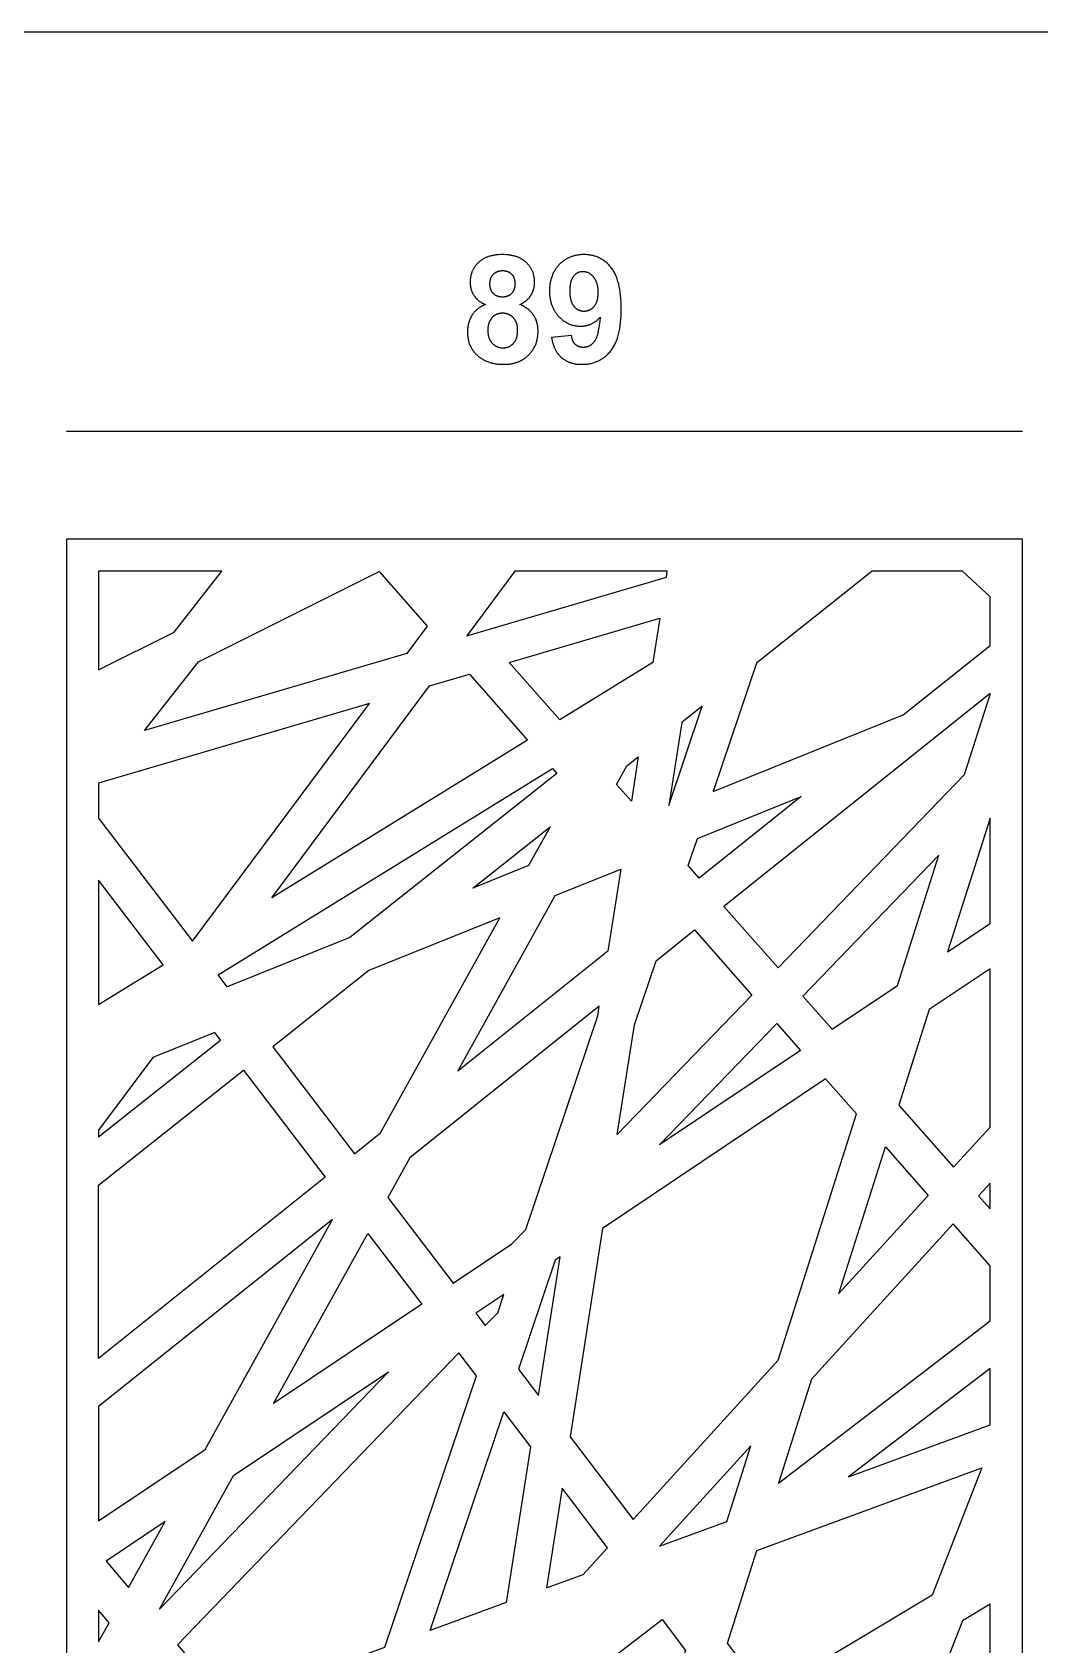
# Model space of a CAD drawing. Extents: x 1690 to 4866, y -39 to 2587.
# Drawn here: x 3246 to 4184, y 1087 to 2587 of the extents above; entities that cross this region are included whole.
import ezdxf

# ---------------------------------------------------------------- set-up
doc = ezdxf.new("R2010")
doc.units = 0
doc.layers.add('LAYER_1', color=1, linetype='CONTINUOUS')

msp = doc.modelspace()

# ---------------------------------------------------------------- linework, layer by layer
at = {"layer": 'LAYER_1'}
msp.add_line((4168, 2215.6), (3278, 2215.6), dxfattribs=at)
for points in [[(1690, -39.4), (4866.3, -39.4), (4866.3, 2587.2), (1690, 2587.2)], [(3668.1, 2333.9), (3667, 2333.4), (3666, 2332.9), (3665, 2332.4), (3664.5, 2332.1), (3664, 2331.9), (3663.5, 2331.6), (3663.1, 2331.3), (3662.6, 2331), (3662.2, 2330.7), (3661.8, 2330.4), (3661.4, 2330.1), (3661, 2329.8), (3660.6, 2329.4), (3660.2, 2329.1), (3659.8, 2328.8), (3659.4, 2328.4), (3659, 2328.1), (3658.7, 2327.7), (3658.3, 2327.4), (3658, 2327), (3657.7, 2326.6), (3657.4, 2326.2), (3657, 2325.9), (3656.7, 2325.5), (3656.4, 2325.1), (3656.2, 2324.7), (3655.9, 2324.3), (3655.6, 2323.8), (3655.4, 2323.4), (3654.9, 2322.6), (3654.4, 2321.7), (3654, 2320.8), (3653.6, 2319.9), (3653.2, 2319), (3652.9, 2318.1), (3652.6, 2317.2), (3652.3, 2316.3), (3652.1, 2315.4), (3651.9, 2314.4), (3651.7, 2313.5), (3651.6, 2312.5), (3651.5, 2311.5), (3651.4, 2310.5), (3651.4, 2309.5), (3651.3, 2308.5), (3651.4, 2307.6), (3651.4, 2306.7), (3651.4, 2305.8), (3651.5, 2304.9), (3651.6, 2304.1), (3651.7, 2303.2), (3651.9, 2302.4), (3652, 2301.5), (3652.2, 2300.7), (3652.4, 2299.9), (3652.6, 2299.1), (3652.8, 2298.3), (3653.1, 2297.6), (3653.4, 2296.8), (3653.7, 2296.1), (3654, 2295.3), (3654.4, 2294.6), (3654.7, 2293.9), (3655.1, 2293.2), (3655.5, 2292.5), (3656, 2291.9), (3656.4, 2291.2), (3656.9, 2290.6), (3657.4, 2289.9), (3657.9, 2289.3), (3658.4, 2288.7), (3659, 2288.1), (3659.5, 2287.5), (3660.1, 2287), (3660.8, 2286.4), (3661.4, 2285.9), (3662.1, 2285.3), (3662.6, 2284.9), (3663.2, 2284.5), (3663.8, 2284), (3664.4, 2283.6), (3665, 2283.3), (3665.6, 2282.9), (3666.2, 2282.5), (3666.9, 2282.2), (3667.5, 2281.9), (3668.2, 2281.5), (3668.8, 2281.2), (3669.5, 2281), (3670.2, 2280.7), (3670.9, 2280.4), (3671.6, 2280.2), (3672.3, 2279.9), (3673, 2279.7), (3673.7, 2279.5), (3674.4, 2279.3), (3675.2, 2279.2), (3675.9, 2279), (3676.7, 2278.9), (3677.5, 2278.7), (3678.2, 2278.6), (3679, 2278.5), (3679.8, 2278.4), (3680.6, 2278.3), (3681.4, 2278.3), (3683.1, 2278.2), (3684.8, 2278.2), (3685.7, 2278.2), (3686.6, 2278.2), (3687.5, 2278.2), (3688.3, 2278.3), (3689.2, 2278.4), (3690.1, 2278.5), (3690.9, 2278.6), (3691.7, 2278.7), (3692.6, 2278.8), (3693.4, 2279), (3694.2, 2279.2), (3694.9, 2279.4), (3695.7, 2279.6), (3696.5, 2279.8), (3697.2, 2280.1), (3698, 2280.3), (3698.7, 2280.6), (3699.4, 2280.9), (3700.1, 2281.2), (3700.8, 2281.5), (3701.5, 2281.9), (3702.2, 2282.3), (3702.8, 2282.6), (3703.5, 2283), (3704.1, 2283.4), (3704.7, 2283.9), (3705.4, 2284.3), (3706, 2284.8), (3706.6, 2285.3), (3707.1, 2285.8), (3707.7, 2286.3), (3708.3, 2286.8), (3708.8, 2287.4), (3709.3, 2287.9), (3709.8, 2288.5), (3710.3, 2289.1), (3710.8, 2289.7), (3711.3, 2290.3), (3711.7, 2290.9), (3712.1, 2291.5), (3712.5, 2292.1), (3712.9, 2292.7), (3713.3, 2293.4), (3713.6, 2294), (3714, 2294.7), (3714.3, 2295.4), (3714.6, 2296.1), (3714.9, 2296.8), (3715.2, 2297.5), (3715.4, 2298.2), (3715.6, 2298.9), (3715.9, 2299.7), (3716.1, 2300.4), (3716.2, 2301.2), (3716.4, 2302), (3716.5, 2302.7), (3716.7, 2303.5), (3716.8, 2304.3), (3716.9, 2305.1), (3717, 2306), (3717, 2306.8), (3717.1, 2307.6), (3717.1, 2308.5), (3717.1, 2309.3), (3717.1, 2310.4), (3717, 2311.4), (3716.9, 2312.4), (3716.9, 2312.9), (3716.8, 2313.4), (3716.8, 2313.9), (3716.7, 2314.4), (3716.6, 2314.9), (3716.5, 2315.3), (3716.4, 2315.8), (3716.3, 2316.3), (3716.1, 2316.8), (3716, 2317.2), (3715.9, 2317.7), (3715.7, 2318.1), (3715.6, 2318.6), (3715.4, 2319), (3715.2, 2319.5), (3715.1, 2319.9), (3714.9, 2320.4), (3714.7, 2320.8), (3714.5, 2321.2), (3714.2, 2321.7), (3714, 2322.1), (3713.8, 2322.5), (3713.5, 2322.9), (3713.3, 2323.3), (3713, 2323.7), (3712.8, 2324.1), (3712.5, 2324.5), (3712.2, 2324.9), (3711.9, 2325.3), (3711.6, 2325.7), (3711.3, 2326.1), (3711, 2326.4), (3710.7, 2326.8), (3710.4, 2327.1), (3710, 2327.5), (3709.7, 2327.8), (3709.3, 2328.2), (3709, 2328.5), (3708.6, 2328.8), (3708.2, 2329.2), (3707.8, 2329.5), (3707.4, 2329.8), (3707, 2330.1), (3706.6, 2330.4), (3706.2, 2330.7), (3705.8, 2330.9), (3705.4, 2331.2), (3704.9, 2331.5), (3704.5, 2331.8), (3704, 2332), (3703.1, 2332.5), (3702.1, 2333), (3701.1, 2333.5), (3700.1, 2333.9), (3700.9, 2334.3), (3701.7, 2334.6), (3702.5, 2335.1), (3703.2, 2335.5), (3703.9, 2335.9), (3704.3, 2336.2), (3704.6, 2336.4), (3705, 2336.6), (3705.3, 2336.9), (3705.6, 2337.1), (3705.9, 2337.4), (3706.2, 2337.7), (3706.6, 2337.9), (3706.9, 2338.2), (3707.2, 2338.5), (3707.4, 2338.7), (3707.7, 2339), (3708, 2339.3), (3708.3, 2339.6), (3708.6, 2339.9), (3708.8, 2340.2), (3709.1, 2340.5), (3709.3, 2340.9), (3709.6, 2341.2), (3709.8, 2341.5), (3710.1, 2341.8), (3710.3, 2342.2), (3710.5, 2342.5), (3710.7, 2342.9), (3710.9, 2343.2), (3711.1, 2343.6), (3711.3, 2343.9), (3711.5, 2344.3), (3711.7, 2344.6), (3711.9, 2345), (3712, 2345.3), (3712.2, 2345.7), (3712.3, 2346.1), (3712.5, 2346.5), (3712.6, 2346.8), (3712.8, 2347.2), (3712.9, 2347.6), (3713, 2348), (3713.1, 2348.4), (3713.2, 2348.8), (3713.3, 2349.2), (3713.4, 2349.6), (3713.5, 2350), (3713.5, 2350.4), (3713.6, 2350.8), (3713.7, 2351.2), (3713.7, 2351.6), (3713.8, 2352), (3713.8, 2352.8), (3713.9, 2353.7), (3713.9, 2354.6), (3713.9, 2355.3), (3713.9, 2355.9), (3713.8, 2356.6), (3713.8, 2357.3), (3713.7, 2358), (3713.6, 2358.6), (3713.5, 2359.3), (3713.4, 2359.9), (3713.3, 2360.5), (3713.1, 2361.2), (3713, 2361.8), (3712.8, 2362.4), (3712.6, 2363), (3712.4, 2363.6), (3712.2, 2364.2), (3711.9, 2364.8), (3711.7, 2365.3), (3711.4, 2365.9), (3711.1, 2366.5), (3710.8, 2367), (3710.5, 2367.6), (3710.2, 2368.1), (3709.8, 2368.6), (3709.5, 2369.1), (3709.1, 2369.7), (3708.7, 2370.2), (3708.3, 2370.7), (3707.9, 2371.2), (3707.4, 2371.6), (3707, 2372.1), (3706.5, 2372.6), (3706, 2373), (3705.5, 2373.5), (3705, 2373.9), (3704.5, 2374.3), (3703.9, 2374.8), (3703.4, 2375.1), (3702.8, 2375.5), (3702.3, 2375.9), (3701.7, 2376.2), (3701.1, 2376.6), (3700.5, 2376.9), (3699.8, 2377.2), (3699.2, 2377.5), (3698.6, 2377.8), (3697.9, 2378), (3697.2, 2378.3), (3696.5, 2378.5), (3695.8, 2378.7), (3695.1, 2378.9), (3694.4, 2379.1), (3693.7, 2379.3), (3692.9, 2379.5), (3692.2, 2379.6), (3691.4, 2379.8), (3690.6, 2379.9), (3689.8, 2380), (3689, 2380.1), (3688.2, 2380.2), (3687.3, 2380.2), (3685.6, 2380.3), (3683.9, 2380.3), (3682.1, 2380.3), (3680.4, 2380.2), (3679.5, 2380.2), (3678.7, 2380.1), (3677.9, 2380), (3677.1, 2379.9), (3676.3, 2379.8), (3675.5, 2379.6), (3674.8, 2379.5), (3674, 2379.3), (3673.3, 2379.1), (3672.5, 2378.9), (3671.8, 2378.7), (3671.1, 2378.5), (3670.4, 2378.3), (3669.8, 2378), (3669.1, 2377.8), (3668.5, 2377.5), (3667.8, 2377.2), (3667.2, 2376.9), (3666.6, 2376.6), (3666, 2376.2), (3665.4, 2375.9), (3664.8, 2375.5), (3664.3, 2375.1), (3663.7, 2374.8), (3663.2, 2374.3), (3662.7, 2373.9), (3662.2, 2373.5), (3661.7, 2373), (3661.2, 2372.6), (3660.7, 2372.1), (3660.3, 2371.6), (3659.8, 2371.2), (3659.4, 2370.7), (3659, 2370.2), (3658.6, 2369.7), (3658.3, 2369.1), (3657.9, 2368.6), (3657.6, 2368.1), (3657.2, 2367.6), (3656.9, 2367), (3656.6, 2366.5), (3656.3, 2365.9), (3656.1, 2365.3), (3655.8, 2364.8), (3655.6, 2364.2), (3655.4, 2363.6), (3655.2, 2363), (3655, 2362.4), (3654.8, 2361.8), (3654.6, 2361.2), (3654.5, 2360.5), (3654.4, 2359.9), (3654.2, 2359.3), (3654.1, 2358.6), (3654.1, 2358), (3654, 2357.3), (3653.9, 2356.6), (3653.9, 2355.9), (3653.9, 2355.3), (3653.9, 2354.6), (3653.9, 2353.7), (3653.9, 2352.9), (3654, 2352.1), (3654.1, 2351.3), (3654.2, 2350.6), (3654.3, 2349.8), (3654.4, 2349.4), (3654.5, 2349), (3654.6, 2348.6), (3654.7, 2348.3), (3654.8, 2347.9), (3654.9, 2347.5), (3655.1, 2347.2), (3655.2, 2346.8), (3655.3, 2346.4), (3655.5, 2346.1), (3655.6, 2345.7), (3655.8, 2345.3), (3656.1, 2344.6), (3656.5, 2343.9), (3656.8, 2343.2), (3657.2, 2342.5), (3657.5, 2342.2), (3657.7, 2341.8), (3657.9, 2341.5), (3658.2, 2341.2), (3658.4, 2340.9), (3658.7, 2340.5), (3658.9, 2340.2), (3659.2, 2339.9), (3659.5, 2339.6), (3659.8, 2339.3), (3660, 2339), (3660.3, 2338.7), (3660.7, 2338.4), (3661, 2338.2), (3661.3, 2337.9), (3661.6, 2337.6), (3662, 2337.3), (3662.3, 2337.1), (3662.7, 2336.8), (3663, 2336.6), (3663.4, 2336.3), (3663.8, 2336.1), (3664.2, 2335.8), (3664.6, 2335.6), (3665.4, 2335.1), (3666.3, 2334.7), (3667.1, 2334.3)], [(3729.7, 2303.1), (3730, 2301.5), (3730.3, 2300), (3730.7, 2298.6), (3730.9, 2297.9), (3731.1, 2297.2), (3731.3, 2296.6), (3731.5, 2295.9), (3731.7, 2295.2), (3732, 2294.6), (3732.2, 2294), (3732.5, 2293.4), (3732.8, 2292.8), (3733.1, 2292.2), (3733.4, 2291.6), (3733.7, 2291), (3734, 2290.5), (3734.3, 2289.9), (3734.6, 2289.4), (3735, 2288.9), (3735.3, 2288.4), (3735.7, 2287.9), (3736.1, 2287.4), (3736.5, 2287), (3736.9, 2286.5), (3737.3, 2286.1), (3737.7, 2285.6), (3738.1, 2285.2), (3738.5, 2284.8), (3739, 2284.4), (3739.5, 2284), (3739.9, 2283.6), (3740.4, 2283.3), (3740.9, 2282.9), (3741.4, 2282.6), (3741.9, 2282.3), (3742.4, 2282), (3742.9, 2281.7), (3743.4, 2281.4), (3744, 2281.1), (3744.5, 2280.8), (3745.1, 2280.6), (3745.6, 2280.4), (3746.2, 2280.1), (3746.8, 2279.9), (3747.4, 2279.7), (3747.9, 2279.5), (3748.6, 2279.4), (3749.2, 2279.2), (3749.8, 2279), (3750.4, 2278.9), (3751.1, 2278.8), (3751.7, 2278.7), (3752.4, 2278.5), (3753, 2278.5), (3753.7, 2278.4), (3754.4, 2278.3), (3755.1, 2278.3), (3755.8, 2278.2), (3756.5, 2278.2), (3758, 2278.2), (3759, 2278.2), (3760, 2278.2), (3761, 2278.3), (3761.9, 2278.3), (3762.9, 2278.5), (3763.9, 2278.6), (3764.8, 2278.7), (3765.7, 2278.9), (3766.6, 2279.1), (3767.5, 2279.3), (3768.4, 2279.6), (3769.3, 2279.9), (3770.2, 2280.2), (3771, 2280.5), (3771.9, 2280.8), (3772.7, 2281.2), (3773.5, 2281.6), (3774.4, 2282), (3775.2, 2282.4), (3775.9, 2282.9), (3776.7, 2283.4), (3777.5, 2283.9), (3778.2, 2284.4), (3779, 2285), (3779.7, 2285.6), (3780.4, 2286.2), (3781.1, 2286.8), (3781.8, 2287.5), (3782.5, 2288.1), (3783.1, 2288.8), (3783.8, 2289.6), (3784.4, 2290.3), (3785.1, 2291.1), (3785.7, 2291.9), (3786.2, 2292.7), (3786.8, 2293.6), (3787.4, 2294.5), (3787.9, 2295.4), (3788.4, 2296.3), (3788.9, 2297.3), (3789.3, 2298.3), (3789.8, 2299.4), (3790.2, 2300.5), (3790.6, 2301.6), (3791, 2302.7), (3791.4, 2303.8), (3791.7, 2305), (3792, 2306.3), (3792.4, 2307.5), (3792.6, 2308.8), (3792.9, 2310.1), (3793.2, 2311.4), (3793.6, 2314.2), (3794, 2317.1), (3794.2, 2320.1), (3794.4, 2323.2), (3794.6, 2326.5), (3794.6, 2329.9), (3794.6, 2333.2), (3794.4, 2336.4), (3794.2, 2339.4), (3794, 2342.4), (3793.6, 2345.2), (3793.2, 2347.9), (3793, 2349.2), (3792.7, 2350.5), (3792.4, 2351.8), (3792.2, 2353), (3791.8, 2354.2), (3791.5, 2355.4), (3791.2, 2356.5), (3790.8, 2357.6), (3790.4, 2358.7), (3790, 2359.7), (3789.6, 2360.8), (3789.1, 2361.7), (3788.6, 2362.7), (3788.2, 2363.6), (3787.6, 2364.5), (3787.1, 2365.4), (3786.6, 2366.2), (3786, 2367), (3785.4, 2367.8), (3784.8, 2368.6), (3784.2, 2369.3), (3783.6, 2370), (3783, 2370.7), (3782.3, 2371.3), (3781.7, 2372), (3781, 2372.6), (3780.3, 2373.2), (3779.6, 2373.7), (3778.9, 2374.3), (3778.2, 2374.8), (3777.5, 2375.3), (3776.8, 2375.7), (3776, 2376.2), (3775.3, 2376.6), (3774.5, 2377), (3773.7, 2377.4), (3772.9, 2377.8), (3772.1, 2378.1), (3771.3, 2378.4), (3770.5, 2378.7), (3769.7, 2379), (3768.8, 2379.2), (3768, 2379.4), (3767.1, 2379.6), (3766.3, 2379.8), (3765.4, 2379.9), (3764.5, 2380.1), (3763.6, 2380.2), (3762.7, 2380.2), (3761.7, 2380.3), (3760.8, 2380.3), (3759.9, 2380.3), (3759, 2380.3), (3758.1, 2380.3), (3757.3, 2380.3), (3756.5, 2380.2), (3755.6, 2380.1), (3754.8, 2380), (3754, 2379.9), (3753.2, 2379.8), (3752.4, 2379.6), (3751.6, 2379.4), (3750.8, 2379.2), (3750.1, 2379), (3749.3, 2378.8), (3748.6, 2378.6), (3747.8, 2378.3), (3747.1, 2378), (3746.4, 2377.7), (3745.7, 2377.4), (3745, 2377.1), (3744.3, 2376.7), (3743.6, 2376.3), (3743, 2375.9), (3742.3, 2375.5), (3741.7, 2375.1), (3741, 2374.7), (3740.4, 2374.2), (3739.8, 2373.7), (3739.2, 2373.2), (3738.6, 2372.7), (3738, 2372.2), (3737.4, 2371.6), (3736.8, 2371), (3736.3, 2370.4), (3735.8, 2369.8), (3735.2, 2369.2), (3734.7, 2368.6), (3734.2, 2368), (3733.8, 2367.3), (3733.3, 2366.7), (3732.9, 2366), (3732.5, 2365.3), (3732.1, 2364.6), (3731.7, 2363.9), (3731.3, 2363.2), (3731, 2362.5), (3730.7, 2361.8), (3730.4, 2361), (3730.1, 2360.2), (3729.8, 2359.5), (3729.5, 2358.7), (3729.3, 2357.9), (3729.1, 2357.1), (3728.9, 2356.3), (3728.7, 2355.4), (3728.5, 2354.6), (3728.4, 2353.7), (3728.2, 2352.9), (3728.1, 2352), (3728, 2351.1), (3728, 2350.2), (3727.9, 2349.3), (3727.8, 2348.4), (3727.8, 2347.5), (3727.8, 2346.5), (3727.8, 2345.6), (3727.8, 2344.7), (3727.9, 2343.8), (3727.9, 2342.9), (3728, 2342.1), (3728.1, 2341.2), (3728.2, 2340.4), (3728.3, 2339.6), (3728.5, 2338.7), (3728.6, 2337.9), (3728.8, 2337.1), (3729, 2336.3), (3729.2, 2335.6), (3729.4, 2334.8), (3729.7, 2334), (3729.9, 2333.3), (3730.2, 2332.5), (3730.5, 2331.8), (3730.8, 2331.1), (3731.2, 2330.4), (3731.5, 2329.7), (3731.9, 2329), (3732.2, 2328.4), (3732.6, 2327.7), (3733, 2327), (3733.5, 2326.4), (3733.9, 2325.8), (3734.4, 2325.2), (3734.8, 2324.6), (3735.3, 2324), (3735.8, 2323.4), (3736.4, 2322.8), (3736.9, 2322.2), (3737.5, 2321.7), (3738, 2321.2), (3738.6, 2320.7), (3739.1, 2320.2), (3739.7, 2319.7), (3740.3, 2319.3), (3740.9, 2318.8), (3741.4, 2318.4), (3742, 2318), (3742.6, 2317.6), (3743.2, 2317.3), (3743.9, 2316.9), (3744.5, 2316.6), (3745.1, 2316.3), (3745.7, 2316), (3746.4, 2315.7), (3747, 2315.4), (3747.7, 2315.2), (3748.3, 2315), (3749, 2314.8), (3749.7, 2314.6), (3750.4, 2314.4), (3751, 2314.3), (3751.7, 2314.1), (3752.4, 2314), (3753.1, 2313.9), (3753.8, 2313.8), (3754.5, 2313.8), (3755.3, 2313.7), (3756, 2313.7), (3756.7, 2313.7), (3757.4, 2313.7), (3758.1, 2313.7), (3758.7, 2313.8), (3759.4, 2313.8), (3760, 2313.9), (3760.7, 2314), (3761.3, 2314.1), (3761.9, 2314.2), (3762.5, 2314.4), (3763.2, 2314.5), (3763.8, 2314.7), (3764.4, 2314.9), (3764.9, 2315.1), (3765.5, 2315.3), (3766.1, 2315.5), (3766.7, 2315.8), (3767.2, 2316.1), (3767.8, 2316.4), (3768.3, 2316.7), (3768.9, 2317), (3769.4, 2317.3), (3769.9, 2317.7), (3770.5, 2318), (3771, 2318.4), (3771.5, 2318.8), (3772, 2319.2), (3772.5, 2319.7), (3772.9, 2320.1), (3773.4, 2320.6), (3773.9, 2321.1), (3774.4, 2321.6), (3774.8, 2322.1), (3774.5, 2318), (3774.3, 2316.1), (3774, 2314.2), (3773.8, 2312.5), (3773.5, 2310.8), (3773.2, 2309.3), (3772.9, 2307.8), (3772.6, 2306.5), (3772.4, 2305.8), (3772.2, 2305.2), (3772, 2304.6), (3771.8, 2304), (3771.6, 2303.4), (3771.4, 2302.9), (3771.2, 2302.4), (3770.9, 2301.9), (3770.7, 2301.4), (3770.5, 2301), (3770.2, 2300.6), (3770.1, 2300.4), (3770, 2300.2), (3769.9, 2300), (3769.7, 2299.8), (3769.6, 2299.6), (3769.5, 2299.4), (3769.2, 2299.1), (3769, 2298.8), (3768.7, 2298.5), (3768.4, 2298.2), (3768.1, 2297.9), (3767.9, 2297.6), (3767.6, 2297.3), (3767.3, 2297.1), (3767, 2296.8), (3766.7, 2296.6), (3766.4, 2296.3), (3766.1, 2296.1), (3765.8, 2295.9), (3765.5, 2295.7), (3765.2, 2295.5), (3764.9, 2295.3), (3764.6, 2295.2), (3764.2, 2295), (3763.9, 2294.9), (3763.6, 2294.8), (3763.3, 2294.6), (3762.9, 2294.5), (3762.6, 2294.4), (3762.2, 2294.3), (3761.9, 2294.2), (3761.6, 2294.2), (3761.2, 2294.1), (3760.8, 2294.1), (3760.5, 2294), (3760.1, 2294), (3759.8, 2294), (3759.4, 2294), (3759.1, 2294), (3758.8, 2294), (3758.5, 2294), (3758.2, 2294), (3758, 2294), (3757.7, 2294.1), (3757.4, 2294.1), (3757.2, 2294.2), (3756.9, 2294.2), (3756.6, 2294.2), (3756.4, 2294.3), (3756.1, 2294.4), (3755.9, 2294.4), (3755.6, 2294.5), (3755.4, 2294.6), (3755.1, 2294.7), (3754.9, 2294.8), (3754.7, 2294.8), (3754.5, 2294.9), (3754.2, 2295), (3754, 2295.2), (3753.8, 2295.3), (3753.6, 2295.4), (3753.4, 2295.5), (3753.2, 2295.6), (3753, 2295.8), (3752.8, 2295.9), (3752.6, 2296.1), (3752.4, 2296.2), (3752.2, 2296.4), (3752, 2296.5), (3751.8, 2296.7), (3751.6, 2296.9), (3751.5, 2297.1), (3751.3, 2297.2), (3751.1, 2297.4), (3751, 2297.6), (3750.8, 2297.8), (3750.7, 2298), (3750.5, 2298.3), (3750.4, 2298.5), (3750.2, 2298.7), (3750.1, 2298.9), (3750, 2299.2), (3749.9, 2299.4), (3749.7, 2299.7), (3749.6, 2299.9), (3749.5, 2300.2), (3749.4, 2300.4), (3749.3, 2300.7), (3749.2, 2301), (3749.1, 2301.3), (3749, 2301.6), (3748.9, 2301.8), (3748.8, 2302.1), (3748.8, 2302.5), (3748.6, 2303.1), (3748.5, 2303.7), (3748.4, 2304.4), (3748.3, 2305.1)], [(3672, 2353.2), (3672, 2352.8), (3672, 2352.5), (3672, 2352.1), (3672.1, 2351.8), (3672.1, 2351.5), (3672.1, 2351.1), (3672.2, 2350.8), (3672.2, 2350.5), (3672.3, 2350.2), (3672.3, 2349.9), (3672.4, 2349.6), (3672.5, 2349.2), (3672.5, 2349), (3672.6, 2348.7), (3672.7, 2348.4), (3672.8, 2348.1), (3672.9, 2347.8), (3673, 2347.5), (3673.2, 2347.3), (3673.3, 2347), (3673.4, 2346.8), (3673.5, 2346.5), (3673.7, 2346.3), (3673.8, 2346), (3674, 2345.8), (3674.2, 2345.5), (3674.3, 2345.3), (3674.5, 2345.1), (3674.7, 2344.9), (3674.9, 2344.7), (3675.1, 2344.5), (3675.3, 2344.3), (3675.5, 2344.1), (3675.7, 2343.9), (3675.9, 2343.7), (3676.1, 2343.5), (3676.3, 2343.3), (3676.5, 2343.2), (3676.8, 2343), (3677, 2342.9), (3677.2, 2342.7), (3677.5, 2342.6), (3677.7, 2342.4), (3678, 2342.3), (3678.2, 2342.2), (3678.5, 2342.1), (3678.8, 2342), (3679, 2341.9), (3679.3, 2341.8), (3679.6, 2341.7), (3679.9, 2341.6), (3680.1, 2341.5), (3680.4, 2341.4), (3680.7, 2341.4), (3681, 2341.3), (3681.3, 2341.3), (3681.6, 2341.2), (3681.9, 2341.2), (3682.2, 2341.1), (3682.6, 2341.1), (3682.9, 2341.1), (3683.2, 2341.1), (3683.5, 2341.1), (3683.9, 2341), (3684.2, 2341.1), (3684.6, 2341.1), (3684.9, 2341.1), (3685.2, 2341.1), (3685.5, 2341.1), (3685.9, 2341.2), (3686.2, 2341.2), (3686.5, 2341.3), (3686.8, 2341.3), (3687.1, 2341.4), (3687.4, 2341.4), (3687.7, 2341.5), (3688, 2341.6), (3688.2, 2341.7), (3688.5, 2341.8), (3688.8, 2341.9), (3689.1, 2342), (3689.3, 2342.1), (3689.6, 2342.2), (3689.8, 2342.3), (3690.1, 2342.4), (3690.4, 2342.6), (3690.6, 2342.7), (3690.8, 2342.9), (3691.1, 2343), (3691.3, 2343.2), (3691.5, 2343.4), (3691.8, 2343.5), (3692, 2343.7), (3692.2, 2343.9), (3692.4, 2344.1), (3692.6, 2344.3), (3692.8, 2344.5), (3693, 2344.7), (3693.2, 2344.9), (3693.4, 2345.1), (3693.6, 2345.4), (3693.7, 2345.6), (3693.9, 2345.8), (3694, 2346.1), (3694.2, 2346.3), (3694.3, 2346.6), (3694.5, 2346.8), (3694.6, 2347.1), (3694.7, 2347.3), (3694.9, 2347.6), (3695, 2347.9), (3695.1, 2348.2), (3695.2, 2348.4), (3695.3, 2348.7), (3695.3, 2349), (3695.4, 2349.3), (3695.5, 2349.6), (3695.6, 2349.9), (3695.6, 2350.2), (3695.7, 2350.6), (3695.7, 2350.9), (3695.8, 2351.2), (3695.8, 2351.5), (3695.8, 2351.9), (3695.9, 2352.2), (3695.9, 2352.6), (3695.9, 2352.9), (3695.9, 2353.3), (3695.9, 2353.6), (3695.9, 2353.9), (3695.9, 2354.3), (3695.8, 2354.6), (3695.8, 2354.9), (3695.8, 2355.2), (3695.7, 2355.5), (3695.7, 2355.8), (3695.6, 2356.1), (3695.6, 2356.4), (3695.5, 2356.7), (3695.4, 2357), (3695.4, 2357.3), (3695.3, 2357.6), (3695.2, 2357.8), (3695.1, 2358.1), (3695, 2358.4), (3694.9, 2358.6), (3694.7, 2358.9), (3694.6, 2359.2), (3694.5, 2359.4), (3694.4, 2359.7), (3694.2, 2359.9), (3694.1, 2360.1), (3693.9, 2360.4), (3693.7, 2360.6), (3693.6, 2360.8), (3693.4, 2361), (3693.2, 2361.3), (3693, 2361.5), (3692.8, 2361.7), (3692.6, 2361.9), (3692.4, 2362.1), (3692.2, 2362.3), (3692, 2362.5), (3691.8, 2362.6), (3691.6, 2362.8), (3691.4, 2363), (3691.1, 2363.2), (3690.9, 2363.3), (3690.7, 2363.5), (3690.4, 2363.6), (3690.2, 2363.7), (3689.9, 2363.9), (3689.7, 2364), (3689.4, 2364.1), (3689.2, 2364.2), (3688.9, 2364.3), (3688.6, 2364.4), (3688.3, 2364.5), (3688.1, 2364.6), (3687.8, 2364.7), (3687.5, 2364.7), (3687.2, 2364.8), (3686.9, 2364.9), (3686.6, 2364.9), (3686.3, 2365), (3686, 2365), (3685.7, 2365), (3685.4, 2365.1), (3685.1, 2365.1), (3684.7, 2365.1), (3684.4, 2365.1), (3684.1, 2365.1), (3683.7, 2365.1), (3683.4, 2365.1), (3683.1, 2365.1), (3682.7, 2365.1), (3682.4, 2365), (3682.1, 2365), (3681.8, 2365), (3681.5, 2364.9), (3681.2, 2364.9), (3680.9, 2364.8), (3680.6, 2364.7), (3680.3, 2364.7), (3680, 2364.6), (3679.7, 2364.5), (3679.4, 2364.4), (3679.1, 2364.3), (3678.9, 2364.2), (3678.6, 2364.1), (3678.3, 2364), (3678.1, 2363.8), (3677.8, 2363.7), (3677.6, 2363.6), (3677.3, 2363.4), (3677.1, 2363.3), (3676.8, 2363.1), (3676.6, 2363), (3676.4, 2362.8), (3676.1, 2362.6), (3675.9, 2362.4), (3675.7, 2362.3), (3675.5, 2362.1), (3675.3, 2361.9), (3675.1, 2361.6), (3674.9, 2361.4), (3674.7, 2361.2), (3674.5, 2361), (3674.3, 2360.8), (3674.2, 2360.6), (3674, 2360.3), (3673.9, 2360.1), (3673.7, 2359.8), (3673.6, 2359.6), (3673.4, 2359.4), (3673.3, 2359.1), (3673.2, 2358.8), (3673, 2358.6), (3672.9, 2358.3), (3672.8, 2358.1), (3672.7, 2357.8), (3672.6, 2357.5), (3672.6, 2357.2), (3672.5, 2356.9), (3672.4, 2356.6), (3672.3, 2356.4), (3672.3, 2356.1), (3672.2, 2355.8), (3672.2, 2355.4), (3672.1, 2355.1), (3672.1, 2354.8), (3672.1, 2354.5), (3672, 2354.2), (3672, 2353.9), (3672, 2353.5)], [(3773.1, 2344.9), (3773.1, 2346.1), (3773, 2347.2), (3773, 2348.3), (3772.8, 2349.3), (3772.8, 2349.8), (3772.7, 2350.3), (3772.6, 2350.8), (3772.5, 2351.3), (3772.4, 2351.8), (3772.3, 2352.3), (3772.2, 2352.7), (3772, 2353.2), (3771.9, 2353.6), (3771.8, 2354.1), (3771.6, 2354.5), (3771.4, 2354.9), (3771.3, 2355.3), (3771.1, 2355.7), (3770.9, 2356.1), (3770.7, 2356.5), (3770.5, 2356.9), (3770.3, 2357.3), (3770.1, 2357.6), (3769.8, 2358), (3769.6, 2358.3), (3769.4, 2358.7), (3769.1, 2359), (3768.8, 2359.3), (3768.6, 2359.6), (3768.3, 2360), (3768, 2360.2), (3767.8, 2360.5), (3767.5, 2360.8), (3767.2, 2361.1), (3766.9, 2361.3), (3766.6, 2361.6), (3766.3, 2361.8), (3766, 2362), (3765.8, 2362.2), (3765.5, 2362.4), (3765.2, 2362.6), (3764.9, 2362.8), (3764.6, 2363), (3764.2, 2363.2), (3763.9, 2363.3), (3763.6, 2363.5), (3763.3, 2363.6), (3763, 2363.7), (3762.7, 2363.8), (3762.3, 2363.9), (3762, 2364), (3761.7, 2364.1), (3761.4, 2364.2), (3761, 2364.3), (3760.7, 2364.3), (3760.4, 2364.4), (3760, 2364.4), (3759.7, 2364.4), (3759.3, 2364.4), (3759, 2364.4), (3758.7, 2364.4), (3758.3, 2364.4), (3758, 2364.4), (3757.7, 2364.4), (3757.4, 2364.3), (3757.1, 2364.3), (3756.7, 2364.2), (3756.4, 2364.2), (3756.1, 2364.1), (3755.8, 2364), (3755.5, 2364), (3755.2, 2363.9), (3755, 2363.8), (3754.7, 2363.6), (3754.4, 2363.5), (3754.1, 2363.4), (3753.8, 2363.3), (3753.6, 2363.1), (3753.3, 2363), (3753, 2362.8), (3752.8, 2362.6), (3752.5, 2362.5), (3752.3, 2362.3), (3752, 2362.1), (3751.8, 2361.9), (3751.5, 2361.7), (3751.3, 2361.5), (3751.1, 2361.2), (3750.8, 2361), (3750.6, 2360.8), (3750.4, 2360.5), (3750.1, 2360.3), (3749.9, 2360), (3749.7, 2359.7), (3749.5, 2359.4), (3749.3, 2359.1), (3749.1, 2358.8), (3749, 2358.5), (3748.8, 2358.2), (3748.6, 2357.8), (3748.5, 2357.5), (3748.3, 2357.1), (3748.1, 2356.7), (3748, 2356.4), (3747.9, 2356), (3747.7, 2355.6), (3747.6, 2355.1), (3747.5, 2354.7), (3747.4, 2354.3), (3747.3, 2353.8), (3747.2, 2353.4), (3747.1, 2352.9), (3747, 2352), (3746.9, 2350.9), (3746.8, 2349.9), (3746.7, 2348.8), (3746.7, 2347.7), (3746.6, 2346.5), (3746.7, 2345.3), (3746.7, 2344.2), (3746.8, 2343.1), (3746.9, 2342), (3747, 2341), (3747.1, 2340.5), (3747.2, 2340), (3747.3, 2339.5), (3747.4, 2339), (3747.5, 2338.6), (3747.6, 2338.1), (3747.7, 2337.7), (3747.8, 2337.2), (3748, 2336.8), (3748.1, 2336.4), (3748.3, 2336), (3748.4, 2335.6), (3748.6, 2335.2), (3748.8, 2334.9), (3749, 2334.5), (3749.2, 2334.2), (3749.4, 2333.8), (3749.6, 2333.5), (3749.8, 2333.2), (3750, 2332.9), (3750.2, 2332.6), (3750.5, 2332.3), (3750.7, 2332), (3750.9, 2331.7), (3751.2, 2331.5), (3751.4, 2331.2), (3751.7, 2331), (3752, 2330.7), (3752.2, 2330.5), (3752.5, 2330.3), (3752.8, 2330.1), (3753, 2329.9), (3753.3, 2329.7), (3753.6, 2329.5), (3753.9, 2329.3), (3754.2, 2329.2), (3754.5, 2329), (3754.8, 2328.9), (3755.1, 2328.7), (3755.4, 2328.6), (3755.7, 2328.5), (3756, 2328.4), (3756.3, 2328.3), (3756.6, 2328.2), (3756.9, 2328.1), (3757.3, 2328), (3757.6, 2328), (3757.9, 2327.9), (3758.3, 2327.9), (3758.6, 2327.8), (3758.9, 2327.8), (3759.3, 2327.8), (3759.6, 2327.8), (3760, 2327.7), (3760.3, 2327.8), (3760.7, 2327.8), (3761, 2327.8), (3761.4, 2327.8), (3761.7, 2327.9), (3762, 2327.9), (3762.3, 2328), (3762.7, 2328), (3763, 2328.1), (3763.3, 2328.2), (3763.6, 2328.3), (3763.9, 2328.4), (3764.2, 2328.5), (3764.5, 2328.6), (3764.8, 2328.7), (3765.1, 2328.8), (3765.4, 2329), (3765.7, 2329.1), (3766, 2329.3), (3766.2, 2329.5), (3766.5, 2329.6), (3766.8, 2329.8), (3767.1, 2330), (3767.3, 2330.2), (3767.6, 2330.4), (3767.8, 2330.6), (3768.1, 2330.9), (3768.3, 2331.1), (3768.6, 2331.3), (3768.8, 2331.6), (3769.1, 2331.8), (3769.3, 2332.1), (3769.6, 2332.4), (3769.8, 2332.7), (3770, 2333), (3770.2, 2333.3), (3770.4, 2333.6), (3770.6, 2333.9), (3770.8, 2334.2), (3771, 2334.6), (3771.1, 2334.9), (3771.3, 2335.2), (3771.5, 2335.6), (3771.6, 2336), (3771.8, 2336.3), (3771.9, 2336.7), (3772, 2337.1), (3772.2, 2337.5), (3772.3, 2337.9), (3772.4, 2338.3), (3772.5, 2338.7), (3772.6, 2339.2), (3772.7, 2339.6), (3772.7, 2340.1), (3772.8, 2340.5), (3772.9, 2341), (3773, 2341.9), (3773, 2342.9), (3773.1, 2343.9)], [(3670.2, 2310.4), (3670.3, 2309.4), (3670.3, 2308.4), (3670.3, 2308), (3670.4, 2307.5), (3670.4, 2307.1), (3670.5, 2306.6), (3670.6, 2306.2), (3670.6, 2305.7), (3670.7, 2305.3), (3670.8, 2304.9), (3670.9, 2304.5), (3671, 2304.1), (3671.1, 2303.7), (3671.3, 2303.3), (3671.4, 2302.9), (3671.5, 2302.6), (3671.7, 2302.2), (3671.8, 2301.8), (3672, 2301.5), (3672.2, 2301.1), (3672.3, 2300.8), (3672.5, 2300.4), (3672.7, 2300.1), (3672.9, 2299.8), (3673.1, 2299.5), (3673.3, 2299.2), (3673.6, 2298.9), (3673.8, 2298.6), (3674, 2298.3), (3674.3, 2298), (3674.6, 2297.7), (3674.8, 2297.5), (3675.1, 2297.2), (3675.3, 2297), (3675.6, 2296.7), (3675.9, 2296.5), (3676.2, 2296.3), (3676.5, 2296.1), (3676.7, 2295.9), (3677, 2295.7), (3677.3, 2295.5), (3677.6, 2295.3), (3677.9, 2295.1), (3678.2, 2295), (3678.5, 2294.8), (3678.9, 2294.7), (3679.2, 2294.5), (3679.5, 2294.4), (3679.8, 2294.3), (3680.2, 2294.2), (3680.5, 2294.1), (3680.8, 2294), (3681.2, 2293.9), (3681.5, 2293.9), (3681.9, 2293.8), (3682.2, 2293.7), (3682.6, 2293.7), (3682.9, 2293.6), (3683.3, 2293.6), (3683.7, 2293.6), (3684, 2293.6), (3684.4, 2293.6), (3684.8, 2293.6), (3685.2, 2293.6), (3685.5, 2293.6), (3685.9, 2293.6), (3686.2, 2293.7), (3686.6, 2293.7), (3686.9, 2293.8), (3687.3, 2293.8), (3687.6, 2293.9), (3687.9, 2294), (3688.3, 2294.1), (3688.6, 2294.2), (3688.9, 2294.3), (3689.2, 2294.4), (3689.5, 2294.5), (3689.8, 2294.6), (3690.2, 2294.8), (3690.5, 2294.9), (3690.8, 2295.1), (3691, 2295.2), (3691.3, 2295.4), (3691.6, 2295.6), (3691.9, 2295.8), (3692.2, 2296), (3692.5, 2296.2), (3692.7, 2296.4), (3693, 2296.6), (3693.2, 2296.8), (3693.5, 2297.1), (3693.8, 2297.3), (3694, 2297.6), (3694.2, 2297.8), (3694.5, 2298.1), (3694.7, 2298.4), (3694.9, 2298.7), (3695.2, 2299), (3695.4, 2299.3), (3695.6, 2299.6), (3695.8, 2299.9), (3696, 2300.2), (3696.1, 2300.5), (3696.3, 2300.9), (3696.5, 2301.2), (3696.6, 2301.6), (3696.8, 2301.9), (3696.9, 2302.3), (3697, 2302.7), (3697.2, 2303), (3697.3, 2303.4), (3697.4, 2303.8), (3697.5, 2304.2), (3697.6, 2304.6), (3697.7, 2305.1), (3697.8, 2305.5), (3697.8, 2305.9), (3697.9, 2306.4), (3698, 2306.8), (3698, 2307.3), (3698, 2307.7), (3698.1, 2308.2), (3698.1, 2309.2), (3698.1, 2310.1), (3698.1, 2310.6), (3698.1, 2311), (3698.1, 2311.4), (3698.1, 2311.9), (3698, 2312.3), (3698, 2312.7), (3697.9, 2313.1), (3697.9, 2313.5), (3697.8, 2313.9), (3697.8, 2314.3), (3697.7, 2314.7), (3697.6, 2315), (3697.5, 2315.4), (3697.4, 2315.8), (3697.3, 2316.1), (3697.1, 2316.5), (3697, 2316.8), (3696.9, 2317.2), (3696.7, 2317.5), (3696.6, 2317.9), (3696.4, 2318.2), (3696.3, 2318.5), (3696.1, 2318.8), (3695.9, 2319.1), (3695.7, 2319.4), (3695.5, 2319.7), (3695.3, 2320), (3695.1, 2320.3), (3694.9, 2320.6), (3694.7, 2320.9), (3694.4, 2321.2), (3694.2, 2321.4), (3693.9, 2321.7), (3693.7, 2322), (3693.4, 2322.2), (3693.2, 2322.4), (3692.9, 2322.7), (3692.6, 2322.9), (3692.3, 2323.1), (3692.1, 2323.3), (3691.8, 2323.5), (3691.5, 2323.7), (3691.2, 2323.9), (3690.9, 2324), (3690.6, 2324.2), (3690.3, 2324.4), (3690, 2324.5), (3689.7, 2324.6), (3689.4, 2324.8), (3689.1, 2324.9), (3688.7, 2325), (3688.4, 2325.1), (3688.1, 2325.2), (3687.7, 2325.3), (3687.4, 2325.4), (3687.1, 2325.4), (3686.7, 2325.5), (3686.4, 2325.6), (3686, 2325.6), (3685.6, 2325.6), (3685.3, 2325.7), (3684.9, 2325.7), (3684.5, 2325.7), (3684.2, 2325.7), (3683.7, 2325.7), (3683.3, 2325.7), (3682.9, 2325.7), (3682.5, 2325.6), (3682, 2325.6), (3681.6, 2325.5), (3681.3, 2325.5), (3680.9, 2325.4), (3680.5, 2325.3), (3680.1, 2325.2), (3679.7, 2325.1), (3679.4, 2325), (3679, 2324.9), (3678.7, 2324.8), (3678.4, 2324.6), (3678, 2324.5), (3677.7, 2324.3), (3677.4, 2324.2), (3677.1, 2324), (3676.8, 2323.8), (3676.5, 2323.6), (3676.2, 2323.4), (3675.9, 2323.2), (3675.6, 2323), (3675.4, 2322.7), (3675.1, 2322.5), (3674.8, 2322.3), (3674.6, 2322), (3674.4, 2321.7), (3674.1, 2321.4), (3673.9, 2321.2), (3673.7, 2320.9), (3673.5, 2320.6), (3673.3, 2320.3), (3673.1, 2319.9), (3672.9, 2319.6), (3672.7, 2319.3), (3672.5, 2319), (3672.3, 2318.7), (3672.2, 2318.4), (3672, 2318.1), (3671.9, 2317.8), (3671.7, 2317.4), (3671.6, 2317.1), (3671.5, 2316.8), (3671.3, 2316.5), (3671.2, 2316.1), (3671.1, 2315.8), (3671, 2315.5), (3670.9, 2315.2), (3670.8, 2314.8), (3670.7, 2314.5), (3670.6, 2314.1), (3670.6, 2313.8), (3670.5, 2313.5), (3670.5, 2313.1), (3670.4, 2312.8), (3670.4, 2312.4), (3670.3, 2312.1), (3670.3, 2311.8), (3670.3, 2311.4), (3670.3, 2311.1), (3670.2, 2310.7)], [(4168, 160.6), (4168, 2115.6), (3278, 2115.6), (3278, 160.6)], [(3308, 2085.6), (3308, 1994), (3378.2, 2029.1), (3422.7, 2085.6)], [(3400.9, 2001.3), (3569.1, 2085.4), (3613.8, 2034.7), (3594.8, 2009.2), (3350.7, 1937.5)], [(3695.4, 2085.6), (3650.7, 2025.6), (3836.6, 2080.2), (3837.4, 2085.6)], [(4112.2, 2085.6), (4028.2, 2085.6), (3920.4, 2000.1), (3880.1, 1880.8), (4057.1, 1952), (4138, 2016.6), (4138, 2062)], [(3830.6, 2041.9), (3824.1, 2000.7), (3737.4, 1947.3), (3690.3, 2000.7)], [(3707.2, 1928.6), (3469.2, 1781.9), (3615.9, 1978.9), (3653.2, 1989.9)], [(4138, 1971.8), (3890.2, 1773.7), (3940.5, 1716.6), (4114.2, 1896.6), (4138, 1971.1)], [(3308, 1855.9), (3395.3, 1741.3), (3560.1, 1962.5), (3308, 1888.5)], [(3869.9, 1960.1), (3850.9, 1945), (3838.8, 1867.7)], [(3804, 1871.7), (3790.2, 1887.3), (3799.8, 1904.5), (3810.4, 1912.9)], [(3541.9, 1744.7), (3427.8, 1698.8), (3419.3, 1710), (3730.6, 1902), (3734.6, 1897.5)], [(3962.1, 1876), (3867, 1800), (3856.8, 1811.7), (3865.4, 1837.1)], [(3656.3, 1790.7), (3728.4, 1847.9), (3708.3, 1811.7)], [(4138, 1855.8), (4098.3, 1731.4), (4138, 1758)], [(4090.3, 1821.3), (3963.7, 1690.2), (3990.8, 1659.4), (4051.6, 1700.1)], [(3642.3, 1620.4), (3732.9, 1783.8), (3794.1, 1808.4), (3782.1, 1732.2)], [(3308, 1798.2), (3308, 1682.5), (3368, 1719.5)], [(3546.1, 1543.5), (3570.4, 1563), (3681.4, 1763.1), (3559.7, 1714.1), (3470.2, 1643.2)], [(3806.8, 1663.5), (3827, 1723.2), (3862.8, 1751.9), (3916.2, 1691.3), (3790.9, 1561.4)], [(4138, 1715.8), (4081.3, 1677.9), (4052.9, 1588.9), (4104, 1531), (4138, 1568.3)], [(3597.7, 1539.9), (3577.1, 1502.9), (3638, 1423.1), (3692.8, 1459.8), (3705.7, 1473.1), (3772.7, 1671.9), (3774.1, 1681)], [(3308, 1565.4), (3308, 1559.2), (3421.5, 1649.3), (3416.1, 1656.4), (3358.5, 1633.2)], [(3830.3, 1551.9), (3939.4, 1664.9), (3961.5, 1639.8)], [(3308, 1514.5), (3442.8, 1621.4), (3518.8, 1521.7), (3308, 1353.2)], [(3940.6, 1351.6), (4013.6, 1580.7), (3984.8, 1613.3), (3777.2, 1474.2), (3746.9, 1280.3), (3805.5, 1203.3)], [(4040.5, 1550), (4080.2, 1504.9), (3997.1, 1413.6)], [(4138, 1516.3), (4127.2, 1504.5), (4138, 1492.3)], [(3308, 1202), (3407.2, 1268.4), (3525.8, 1482.5), (3308, 1308.4)], [(4138, 1439.4), (4103.5, 1478.5), (3971.6, 1333.7), (3940.8, 1237), (4138, 1388)], [(3558.6, 1469.5), (3608.9, 1403.5), (3470.8, 1311.1)], [(3698.8, 1343.3), (3717.5, 1318.8), (3737.6, 1447.7), (3733, 1444.6)], [(3679.5, 1395.6), (3685.3, 1412.6), (3659.3, 1395.2), (3668, 1383.7)], [(3659.7, 1336.9), (3643.4, 1358.2), (3381.3, 1086.5), (3428.5, 1030.9), (3574.6, 1084.5)], [(3577.9, 1340.7), (3364.7, 1119.7), (3433.7, 1244.1)], [(4138, 1291.3), (4138, 1343.9), (4006.1, 1242.9)], [(3616.8, 1100), (3685.3, 1303.3), (3710, 1270.9), (3687.3, 1125.9)], [(3915.1, 1271.7), (3830.1, 1178.3), (3892.7, 1201.3)], [(4084, 1132.8), (3929.9, 1040.3), (3893.4, 1088.1), (3920.8, 1174.3), (4130.3, 1251.2)], [(3739.4, 1232.4), (3724.9, 1139.7), (3759, 1152.2), (3781.6, 1177)], [(3370, 1201.4), (3315, 1164.6), (3335.9, 1139.9)], [(3308, 1089.5), (3317.8, 1107.2), (3308, 1118.8)], [(4138, 980.6), (4138, 1124.4), (4112.2, 1109), (4032.6, 905.5), (4043.4, 891.3)], [(3705, 1012.3), (3832.6, 1110.1), (3854.5, 1081.4), (3820.4, 974.5), (3686.5, 894)]]:
    msp.add_lwpolyline(points, close=True, dxfattribs=at)

doc.saveas('drawing.dxf')
